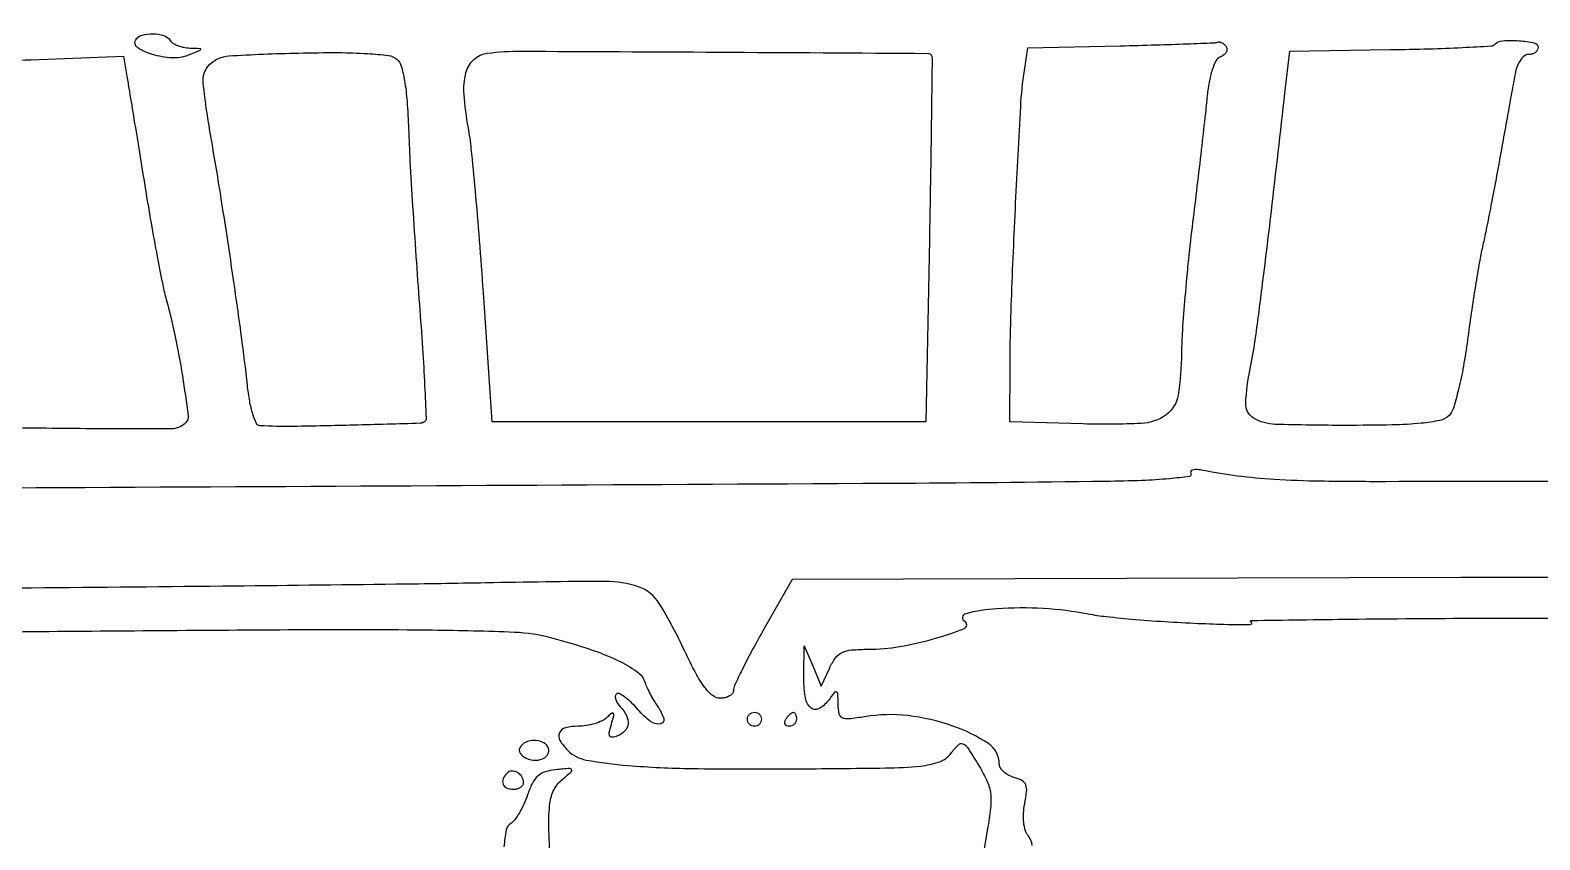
# Model space of a CAD drawing. Extents: x 0 to 2558, y 0 to 3412.
# Drawn here: x 1195.5 to 1411.2, y 2115.8 to 2231.5 of the extents above; entities that cross this region are included whole.
import ezdxf

# ---------------------------------------------------------------- set-up
doc = ezdxf.new("R2010")
doc.units = 0

msp = doc.modelspace()

# ---------------------------------------------------------------- linework, layer by layer
for points in [[(1923.086218, 2244.376059, -0.000011), (1814.032813, 2244.041497, -0.000207), (1693.057302, 2243.723101, -0.000126), (1550, 2243.441619, 0.000075), (1407.130468, 2243.17502, 0.000124), (1286.775, 2242.902503, 0.000001), (1177.44536, 2242.627485, 0.134519)], [(1176.555032, 2242.380365, -0.000002), (1098.265318, 2241.934774, -0.000173)], [(1102.150613, 2258.328759, 0.000012), (1205.122254, 2258.377188, 0.008936), (1210.5, 2258.475963, -0.007043), (1232.809399, 2258.970195, -0.001468), (1271.958846, 2259.170946, -0.001354), (1322.195419, 2259.144953, -0.000751), (1383.5, 2258.8551, 0.001097), (1441.521202, 2258.620946, 0.001019), (1500.9941, 2258.632595, 0.000884), (1567.795, 2258.899883, 0.000504), (1648.5, 2259.44692, -0.00015), (1691.2208, 2259.766768, -0.000104), (1739.478125, 2260.103506, -0.000105)], [(1495.680326, 2153.455514, 0.000008), (1467.716338, 2153.403437, 0.000123)], [(1091.92268, 2165.609417, 0.000123), (1203.285023, 2166.142602, 0.000082), (1318.131321, 2166.73943, 0.002111), (1349.243056, 2167.037547, 0.006016), (1354.38229, 2167.170347, 0.013265), (1358.300741, 2167.423026, 0.009276), (1361.217168, 2167.743584, 0.545116), (1361.409267, 2168.146809, -0.272394), (1361.402539, 2168.456945, -0.204411), (1361.678674, 2168.670079, -0.083079), (1362.298537, 2168.72495, -0.031052), (1363.166211, 2168.603055, 0.019423), (1368.018494, 2167.805974, 0.01568), (1373.27791, 2167.317465, 0.011539), (1379.905257, 2167.064291, 0.004255), (1389.259255, 2167.002598, -0.000422), (1449.869314, 2167.067498, -0.000945)], [(1188.677506, 2227.082349, 0.006195), (1195.583071, 2227.26192), (1208.808056, 2227.769855), (1209.341508, 2224.634928, -0.001305), (1209.658613, 2222.741517, -0.000175), (1210.315129, 2218.74901, -0.000202), (1211.089795, 2214.01573, -0.00017), (1211.90686, 2209, 0.002955), (1212.757124, 2203.957651, 0.003373), (1213.631666, 2199.14375, 0.003055), (1214.42628, 2195.068446, 0.019014), (1214.925234, 2193, -0.017572), (1216.167329, 2187.91516, -0.012094), (1217.230956, 2182.078515, -0.005034), (1218.060418, 2176.437641, -0.234494), (1217.699809, 2175.366476, -0.197721), (1215.655842, 2174.514342, -0.003043), (1202.630891, 2174.533895, -0.003086), (1189.6191, 2174.712928, -0.193738)], [(1436.65266, 2153.33747, 0.000075), (1399.946123, 2153.245008), (1304.392246, 2152.990015), (1300.196123, 2145.614906, 0.006063), (1298.588596, 2142.708064, 0.008558), (1297.232611, 2140.077265, 0.005435), (1296.161904, 2137.848951, 0.109701), (1296, 2137.119898, -0.166383), (1295.853787, 2136.692674, -0.095293), (1295.440188, 2136.32897, -0.076198), (1294.823195, 2136.083121, -0.056831), (1294.094256, 2136, -0.171676), (1293.032082, 2136.375774, -0.061733), (1291.902391, 2137.546847, -0.038963), (1290.618237, 2139.567083, -0.012662), (1289.037098, 2142.734419, 0.026732), (1285.397186, 2149.539901, 0.175649), (1282.434843, 2151.92788, 0.084281), (1277.688049, 2152.706299, 0.003584), (1260.626799, 2152.488058, -0.002051), (1247.743362, 2152.283741, -0.000341), (1222.970173, 2152.009414, -0.000374), (1193.840134, 2151.728541, -0.000332), (1163.505705, 2151.478886, 0.000875)], [(1131.60859, 2144.827065, -0.001256), (1194.5, 2145.5298, -0.000655), (1233.586487, 2145.817153, -0.004403), (1252.982026, 2145.763551, -0.006951), (1264.686056, 2145.465372, -0.055924), (1270, 2144.656251, -0.01413), (1275.452454, 2143.022679, -0.031466), (1279.470631, 2141.407219, -0.040786), (1282.197286, 2139.821692, -0.161407), (1283.343969, 2138.289643, 0.026326), (1283.662145, 2137.481569, 0.014404), (1284.131609, 2136.525735, 0.014321), (1284.665694, 2135.579802, 0.022102), (1285.185598, 2134.797964, -0.083488), (1286.035843, 2133.100828, -0.457574), (1285.557784, 2132.339024, -0.203331), (1284.130577, 2132.70206, -0.052511), (1282.363645, 2134.365384, 0.022266), (1281.372679, 2135.418101, 0.036643), (1280.436219, 2136.203396, 0.04285), (1279.663519, 2136.665446, 0.319962), (1279.265384, 2136.598717, 0.180834), (1279.114339, 2136.267273, 0.091408), (1279.166602, 2135.804727, 0.071367), (1279.410599, 2135.282815, 0.051442), (1279.816667, 2134.783333, -0.078636), (1280.706637, 2133.558732, -0.141652), (1280.939269, 2132.349565, -0.164654), (1280.485276, 2131.326757, -0.115577), (1279.434609, 2130.613281, -0.055412), (1278.678063, 2130.415506, -0.314952), (1278.326253, 2130.592116, -0.178163), (1278.252009, 2131.108918, -0.020859), (1278.547004, 2132.256292, 0.008814), (1278.892435, 2133.477123, 0.209604), (1278.83852, 2133.821914, 0.447956), (1278.605198, 2133.859604, 0.019727), (1277.912395, 2133.25, -0.080692), (1277.210864, 2132.770038, -0.03599), (1276.163016, 2132.367188, -0.034425), (1274.968306, 2132.09216, -0.03938), (1273.8, 2132, 0.060778), (1271.986352, 2131.778722, 0.231748), (1271.137779, 2131.066485, 0.240598), (1271.197595, 2129.982982, 0.064597), (1272.282396, 2128.574747, 0.152923), (1274.95724, 2127.175718, 0.023969), (1280.929706, 2126.391983, 0.017448), (1290.038739, 2125.957532, 0.004708), (1304.5, 2125.909089, 0.00173), (1317.727588, 2126.035085, 0.021338), (1322.758392, 2126.315357, 0.062328), (1325.445673, 2126.924242, 0.144589), (1327.09452, 2128.137842, -0.030306), (1328.150372, 2129.366989, -0.306702), (1328.777212, 2129.497527, -0.150716), (1329.431983, 2128.958161, -0.007247), (1330.972623, 2126.544298, -0.027409), (1332.181228, 2124.325477, -0.071826), (1332.716967, 2122.597002, -0.063455), (1332.775748, 2120.664855, -0.017943), (1332.378102, 2117.674692), (1331.5, 2112.5)], [(1338.692757, 2114.934285, 0.153417), (1338.103198, 2116.375654, -0.103453), (1337.706739, 2117.125151, -0.044316), (1337.489741, 2118.242584, -0.040016), (1337.459232, 2119.555035, -0.035176), (1337.632949, 2120.914743, 0.023362), (1337.899415, 2122.669769, 0.121274), (1337.766172, 2123.633367, 0.174359), (1337.230322, 2124.239388, 0.061515), (1336.136581, 2124.674534, -0.057034), (1335.319538, 2124.991175, -0.063606), (1334.627621, 2125.475501, -0.072704), (1334.158761, 2126.046029, -0.136524), (1334, 2126.616631, 0.252284), (1332.431933, 2129.526569, 0.061429), (1327.374007, 2132.029879, 0.055811), (1320.90686, 2133.512572, 0.069553), (1314.75, 2133.358506, -0.013734), (1312.503556, 2133.050098, -0.137019), (1311.575777, 2133.203037, -0.236279), (1311.11611, 2133.78201, -0.048445), (1310.968197, 2135.119158, 0.007568), (1310.925079, 2136.632032, 0.301844), (1310.738318, 2136.88822, 0.321519), (1310.441394, 2136.806816, 0.008177), (1309.534731, 2135.649862, -0.110793), (1308.14966, 2134.479049, -0.334218), (1307.003075, 2134.66881, -0.158163), (1306.232858, 2136.271618, -0.036264), (1306.045104, 2139.309017), (1306.090208, 2143.5), (1307.322558, 2140.613856), (1308.554908, 2137.727713), (1309.756015, 2140.363856, -0.05319), (1310.581077, 2141.759801, -0.122267), (1311.517989, 2142.528957, -0.090426), (1312.89116, 2142.899692, -0.020837), (1315.29706, 2143, 0.043432), (1319.744183, 2143.387028, 0.026359), (1324.893335, 2144.572727, 0.026512), (1329.000733, 2145.988993, 0.614125), (1329.08185, 2146.949414, -0.657071), (1329.254167, 2148.125855, -0.049888), (1333.602411, 2148.840981, -0.029939), (1340.314492, 2148.864135, -0.033945), (1346.700779, 2148.066368, 0.021292), (1349.287459, 2147.676591, 0.005563), (1353.468354, 2147.274595, 0.005643), (1358.245212, 2146.923134, 0.005746), (1363, 2146.682028, 0.00353), (1367.156756, 2146.5485, 0.012821), (1369.8, 2146.550053, 0.240197), (1370.073496, 2146.698645, 0.556866), (1370, 2146.86566, -0.925182), (1370.015793, 2147.118606, -0.001046), (1384.153125, 2147.305778, -0.001894), (1402.176612, 2147.438395, -0.001006), (1424.5, 2147.473158, -0.001249)], [(1269.996391, 2107.753083, -0.002583), (1269.626013, 2117.045261, -0.030097), (1269.718662, 2120.677162, -0.084676), (1270.253511, 2122.732071, -0.11033), (1271.416141, 2124.282739, 0.005347), (1272.817294, 2125.507612, 0.35058), (1272.867396, 2125.8042, 0.293763), (1272.579441, 2125.958648, 0.004371), (1270.582933, 2125.782739, 0.05215), (1269.079444, 2125.476668, 0.106065), (1268.035782, 2124.88412, 0.094616), (1267.25418, 2123.865332, 0.035685), (1266.561054, 2122.200004, -0.025257), (1266.042894, 2120.878068, -0.026355), (1265.400513, 2119.634363, -0.027235), (1264.733919, 2118.625572, -0.094996), (1264.161713, 2118.099944, 0.209877), (1263.5309, 2117.184724, 0.027142), (1263.202373, 2114.774178, 0.019805)], [(1325.082769, 2112.647684, 0.000124), (1319.975, 2112.748548, 0.000143), (1313.91921, 2112.864903, 0.00012), (1307.5, 2112.984858)]]:
    msp.add_lwpolyline(points, format="xyb")
for points in [[(1215.5, 2230, 0.118215), (1215.891296, 2229.611445, 0.046197), (1216.580088, 2229.27513, 0.042416), (1217.425029, 2229.034806, 0.040874), (1218.309017, 2228.936614, -0.00445), (1219.742804, 2228.882358, -0.472101), (1219.845945, 2228.74438, -0.239535), (1219.685051, 2228.557365, -0.002538), (1218.054187, 2227.896402, -0.109104), (1215.769687, 2227.521564, -0.058482), (1212.939994, 2228.011811, -0.073715), (1210.818275, 2228.999146, -0.405706), (1210.571726, 2230.116056, -0.190048), (1211.462628, 2230.781596, -0.07251), (1213.02764, 2230.972245, -0.071982), (1214.59618, 2230.707415, -0.178419)], [(1366.435239, 2229.104785, -0.14985), (1366.535534, 2228.721743, -0.12351), (1366.415403, 2228.314982, -0.099348), (1366.083771, 2227.945151, -0.068946), (1365.590773, 2227.673206, 0.181867), (1364.978268, 2227.129234, 0.042235), (1364.432261, 2225.83913, 0.035075), (1363.982011, 2224.044613, 0.019741), (1363.676846, 2221.818422, -0.003551), (1363.379797, 2218.968504, -0.000924), (1362.86116, 2214.390411, -0.000939), (1362.250717, 2209.175727, -0.000959), (1361.624902, 2204, 0.004906), (1361.033701, 2198.764035, 0.00451), (1360.527181, 2193.36848, 0.004508), (1360.162281, 2188.548804, 0.014824), (1360.044573, 2185.360784, -0.037834), (1359.540538, 2179.294129, -0.199166), (1357.825055, 2176.506825, -0.146513), (1354.288786, 2175.276008, -0.017933), (1346, 2175.208673), (1335.5, 2175.5), (1335.534473, 2183.5, -0.008382), (1335.732016, 2192.873057, -0.0027), (1336.332837, 2206.760895, -0.001831), (1337.056917, 2220.594099, -0.023779), (1337.589515, 2225.721253), (1338.07984, 2228.942506), (1351.28992, 2229.252882, 0.001428), (1356.402937, 2229.387628, 0.002204), (1360.822515, 2229.536231, 0.000691), (1364.651935, 2229.687188, 0.066426), (1365.190983, 2229.781629, -0.126753), (1365.496509, 2229.798124, -0.075136), (1365.841514, 2229.672884, -0.067077), (1366.172123, 2229.430737, -0.06286)], [(1411, 2229, -0.137484), (1410.893124, 2228.618661, -0.100195), (1410.592715, 2228.29375, -0.086109), (1410.143388, 2228.07501, -0.070428), (1409.613499, 2228, 0.172038), (1409.045171, 2227.798488, 0.071434), (1408.48408, 2227.192187, 0.059015), (1408.01376, 2226.302239, 0.046143), (1407.715669, 2225.25, 0.001069), (1407.423785, 2223.661317, 0.000186), (1406.880884, 2220.664062, 0.000202), (1406.246715, 2217.14733, 0.000182), (1405.591887, 2213.5, -0.00199), (1404.906623, 2209.760942, -0.001899), (1404.181091, 2205.96875, -0.001881), (1403.514979, 2202.624341, -0.00678), (1403.053473, 2200.5, 0.013372), (1402.617458, 2198.357231, 0.003593), (1402.040823, 2194.932582, 0.003637), (1401.44188, 2191.031755, 0.003756), (1400.906438, 2187.164111, -0.011781), (1400.333052, 2183.460939, -0.015805), (1399.629073, 2180.138291, -0.013583), (1398.892007, 2177.449545, -0.123288), (1398.271253, 2176.414111, -0.145536), (1396.972868, 2175.710931, -0.027981), (1394.297944, 2175.302919, -0.018965), (1390.169123, 2175.065285, -0.004891), (1383.495959, 2175, -0.007243), (1373.438809, 2175.145698, -0.127929), (1370.341878, 2176.047806, -0.276922), (1369.219765, 2178.1386, -0.040223), (1369.863315, 2183.133374, 0.017688), (1370.559042, 2187.110759, 0.003135), (1371.551336, 2194.611678, 0.002405), (1372.88131, 2205.60023, 0.000704), (1374.820191, 2222.5), (1375.5, 2228.5), (1389.871409, 2228.704742, 0.003496), (1395.419523, 2228.82259, 0.005502), (1400.181386, 2229.009511, 0.001725), (1404.286813, 2229.23013, 0.184104), (1404.788076, 2229.454742, -0.180821), (1405.942531, 2229.980882, -0.035746), (1408.25569, 2229.97715, -0.03405), (1410.462532, 2229.663571, -0.354179)], [(1249.559583, 2217.341113, 0.004962), (1249.763402, 2212.84867, 0.001689), (1250.146227, 2206.327671, 0.001679), (1250.617564, 2199.128167, 0.001934), (1251.116802, 2192.263725, -0.002812), (1251.560821, 2186.006579, -0.004511), (1251.861435, 2180.662927, -0.001073), (1252.07156, 2175.999724, -0.210082), (1251.904857, 2175.571524, -0.191435), (1251.268404, 2175.29709, -0.000526), (1241.728533, 2175.032209, -0.003146), (1233.122582, 2174.8565, -0.015922), (1228.321956, 2174.941569, -0.278431), (1227.809987, 2175.286341, -0.033855), (1227.302324, 2176.60562, -0.030941), (1226.853955, 2178.455494, -0.017281), (1226.527401, 2180.75, 0.007039), (1225.682879, 2187.701889, 0.002697), (1224.32033, 2197.345549, 0.002731), (1222.790628, 2207.384276, 0.004548), (1221.379305, 2215.819625, -0.015501), (1220.204391, 2223.9296, -0.228715), (1221.129833, 2226.572461, -0.183068), (1223.893153, 2227.813623, -0.009503), (1233.808043, 2228.220556, -0.005989), (1239.534178, 2228.278029, -0.015127), (1243.697995, 2228.143936, -0.015899), (1246.687557, 2227.861363, -0.144732), (1247.873172, 2227.341113, -0.14827), (1248.508107, 2226.362269, -0.028499), (1248.983408, 2224.276502, -0.023203), (1249.340501, 2221.331678, -0.009715)], [(1324.319967, 2227.8467, -0.12329), (1324.390805, 2227.549002, -0.000102), (1324.30024, 2219.964343, -0.001099), (1324.178743, 2211.493423, -0.000672), (1324, 2201.5), (1323.5, 2175.5), (1292.5, 2175.5), (1261.5, 2175.5), (1260.259213, 2194, 0.002808), (1259.717338, 2201.452157, 0.003248), (1259.115158, 2208.544892, 0.002905), (1258.531364, 2214.544326, 0.019065), (1258.106939, 2217.535804, -0.025363), (1257.494754, 2222.279339, -0.082644), (1257.769975, 2225.424579, -0.145766), (1258.904784, 2227.3105, -0.156423), (1260.855832, 2228.203602, -0.030691), (1265.678893, 2228.481668, -0.000463), (1293.825101, 2228.349428, -0.000067), (1323.779973, 2228.176934, -0.278361)], [(1300, 2133, -0.099038), (1299.923658, 2132.618362, -0.097945), (1299.70625, 2132.29375, -0.097945), (1299.381638, 2132.076342, -0.099038), (1299, 2132, -0.099038), (1298.618362, 2132.076342, -0.097945), (1298.29375, 2132.29375, -0.097945), (1298.076342, 2132.618362, -0.099038), (1298, 2133, -0.099038), (1298.076342, 2133.381638, -0.097945), (1298.29375, 2133.70625, -0.097945), (1298.618362, 2133.923658, -0.099038), (1299, 2134, -0.099038), (1299.381638, 2133.923658, -0.097945), (1299.70625, 2133.70625, -0.097945), (1299.923658, 2133.381638, -0.099038)], [(1305, 2133, -0.105053), (1304.918938, 2132.618444, -0.099167), (1304.688914, 2132.29375, -0.09642), (1304.345238, 2132.076123, -0.093332), (1303.940983, 2132, -0.108972), (1303.586039, 2132.078288, -0.182303), (1303.3746, 2132.29375, -0.161196), (1303.343488, 2132.6179, -0.082592), (1303.5, 2133, -0.029505), (1303.768994, 2133.382774, -0.035638), (1304.066025, 2133.70625, -0.038439), (1304.34829, 2133.934461, -0.151918), (1304.559017, 2134, -0.210953), (1304.727648, 2133.92554, -0.081139), (1304.870461, 2133.70625, -0.061769), (1304.967655, 2133.382849, -0.042167)], [(1265.495635, 2128.992937, 0.297796), (1265.516867, 2128.153619, 0.139875), (1266.392312, 2127.433007, 0.101471), (1267.764834, 2127.142627, 0.140875), (1268.968425, 2127.480485, 0.086192), (1269.331173, 2127.802209, 0.093967), (1269.551012, 2128.218446, 0.100284), (1269.595054, 2128.663497, 0.113563), (1269.457295, 2129.069098, 0.156901), (1268.666002, 2129.743695, 0.10385), (1267.483348, 2129.968366, 0.102435), (1266.296528, 2129.698754, 0.148498)], [(1263.63948, 2125.306147, 0.094876), (1263.086489, 2124.491235, 0.1934), (1263.067517, 2123.730754, 0.202875), (1263.575357, 2123.193711, 0.103624), (1264.5, 2123, 0.06085), (1265.073598, 2123.070066, 0.079459), (1265.559375, 2123.276414, 0.097386), (1265.8846, 2123.582093, 0.156819), (1266, 2123.940983, 0.139398), (1265.764316, 2124.769921, 0.123736), (1265.119339, 2125.396031, 0.139481), (1264.316568, 2125.598585, 0.191124)]]:
    msp.add_lwpolyline(points, format="xyb", close=True)

doc.saveas('drawing.dxf')
